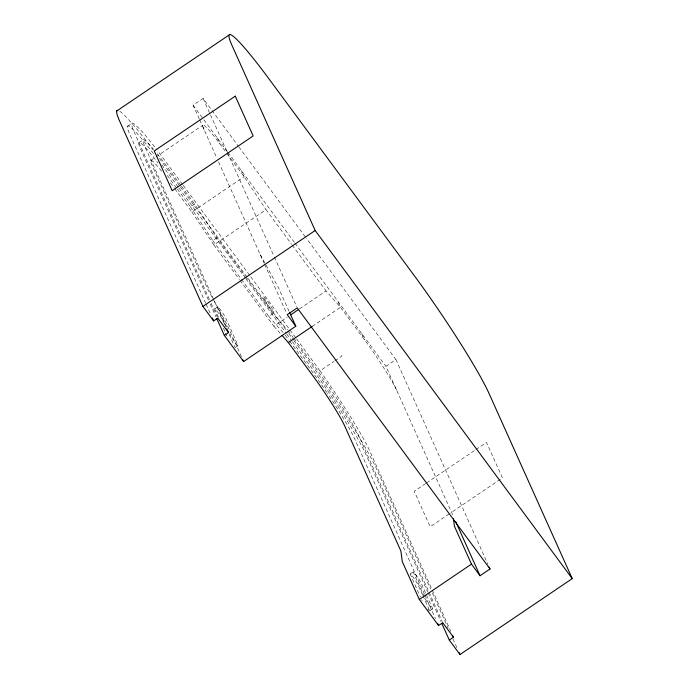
<?xml version="1.0" encoding="UTF-8"?>
<svg xmlns="http://www.w3.org/2000/svg" width="689" height="689" viewBox="0 0 689 689"><rect width="100%" height="100%" fill="white"/><g stroke="black" fill="none" stroke-linecap="round" stroke-linejoin="round"><path stroke-width="0.52" stroke-dasharray="3.44 2.58" d="M127.543 126.302L131.702 123.486M199.276 118.947L193.101 105.219L203.109 98.449L238.222 145.999M138.833 142.812L143.002 139.996M150.641 160.511L155.068 157.523M155.947 156.92L202.807 125.226M177.323 189.044L190.465 206.838L194.634 204.013L216.957 237.783L244.957 275.695M174.808 188.82L191.938 212.014L244.104 176.72L241.305 170.484M190.465 206.838L212.789 240.599L216.957 237.783M191.938 212.014L213.883 244.974L266.049 209.689L291.576 244.251M214.822 308.758L217.819 306.734M212.789 240.599L268.788 316.432L272.956 313.616L287.434 329.85M234.949 347.73L237.946 345.706M240.039 280.406L273.86 326.207L287.124 317.233M299.508 308.861L326.035 290.922L340.504 307.268L364.61 339.91A45.095 3.824 55.9 0 1 396.924 390.835M312.212 326.414L340.504 307.268L337.705 301.033M296.563 338.867L319.997 370.863L334.036 361.372M334.914 360.778L341.933 356.024L341.632 355.369M452.613 514.743L385.909 366.307L395.917 359.546L306.536 238.506M425.681 483.523L414.235 491.274L430.186 526.766L449.564 513.658M426.569 482.929L475.014 450.158M475.892 449.564L486.468 442.416L502.419 477.908L450.442 513.064M410.282 573.894L413.279 571.87M429.566 610.979L432.554 608.955M268.788 316.432L283.265 332.666M273.86 326.207L280.759 333.993M238.859 146.86L305.89 237.636M193.101 105.219L203.246 118.956M203.884 119.817L227.353 151.597M227.981 152.45L294.289 242.244M294.926 243.114L385.909 366.307M204.125 129.739A45.095 3.824 55.9 0 1 220.006 144.087L226.345 152.674M226.982 153.535L244.104 176.72L266.049 209.689M292.214 245.12L326.035 290.922M182.533 184.454L164.697 160.296A81.672 6.933 55.9 0 0 157.635 150.822M183.171 185.315L250.055 275.893M250.693 276.754L295.925 338.006M180.862 185.375L168.349 168.426A61.648 5.228 55.9 0 0 156.463 152.837M181.491 186.219L194.634 204.013M288.123 330.625L293.221 337.524M293.858 338.385L312.952 364.248A61.648 5.228 55.9 0 1 358.986 436.352L428.636 591.334M159.426 158.444L179.812 186.047M180.449 186.908L247.334 277.486M247.971 278.347L288.105 332.701M288.743 333.562L293.204 339.599M293.841 340.461L301.481 350.813A105.219 8.923 55.9 0 1 376.892 469.64L430.539 589M245.594 276.556L272.956 313.616M161.803 164.843L178.365 187.27M179.002 188.14L245.258 277.848M245.895 278.718L286.021 333.063M286.658 333.924L291.757 340.822M292.394 341.692L317.155 375.539A81.672 6.933 55.9 0 1 335.543 402.591L346.756 420.187A81.672 6.933 55.9 0 1 365.532 453.681L427.688 591.98M167.315 175.48L176.694 188.192M285.229 335.164L289.053 340.34M289.69 341.201L308.784 367.073A61.648 5.228 55.9 0 1 326.741 392.42M170.372 182.809L174.179 187.968M213.883 244.974L239.402 279.545M319.997 370.863L321.324 372.715A81.672 6.933 55.9 0 1 339.711 399.775L350.925 417.362A81.672 6.933 55.9 0 1 369.7 450.864L431.857 589.164M260.244 254.62L278.761 288.346L289.242 311.678M226.793 327.068L217.957 307.501A7.217 0.611 55.9 0 1 220.497 309.8A7.217 0.611 55.9 0 1 225.673 317.948L237.808 344.948A7.217 0.611 55.9 0 1 234.751 341.942A7.217 0.611 55.9 0 1 229.885 333.924M218.499 317.353L214.968 309.525A7.217 0.611 55.9 0 1 217.509 311.824A7.217 0.611 55.9 0 1 222.676 319.972L225.277 325.759M223.357 328.119L225.122 332.029M225.57 333.011L226.888 335.948M395.917 359.546L487.838 564.084M361.803 333.674L364.61 339.91M432.296 590.146L450.813 631.339M432.296 592.91L448.126 628.135M452.966 638.892L456.919 647.703M429.075 592.316L442.304 621.736M428.127 592.962L440.908 621.409M203.109 98.449L226.853 151.296M227.301 152.269L273.921 256.015M274.36 256.988L296.787 306.898M424.467 594.151L354.818 439.177A61.648 5.228 55.9 0 0 327.318 393.281M424.906 595.132L435.491 618.67M424.269 596.777L413.417 572.637A7.217 0.611 55.9 0 1 415.958 574.927A7.217 0.611 55.9 0 1 421.134 583.075L432.416 608.189A7.217 0.611 55.9 0 1 429.876 605.889A7.217 0.611 55.9 0 1 424.7 597.742M217.199 137.852L220.006 144.087M422.478 594.762L418.137 585.099A7.217 0.611 55.9 0 0 412.969 576.951A7.217 0.611 55.9 0 0 410.429 574.66L420.411 596.872M422.908 595.727L429.419 610.213A7.217 0.611 55.9 0 1 429.635 610.79M199.715 119.929L216.837 158.031M218.594 161.932L264.163 263.336M264.593 264.3L286.788 313.684M241.443 356.687L226.586 323.632L208.078 289.905L151.95 165.024A45.095 3.824 55.9 0 1 163 172.991M225.871 326.724L144.759 146.249A61.648 5.228 55.9 0 1 153.492 149.22M229.179 334.432L234.811 346.972M209.43 299.474L134.045 131.745A81.672 6.933 55.9 0 1 134.277 123.977L139.97 129.282A81.672 6.933 55.9 0 1 157.014 150.004M211.187 303.393L217.362 317.129M208.474 300.12L140.59 149.065A61.648 5.228 55.9 0 1 157.902 162.819M210.24 304.047L215.967 316.794M205.701 303.272L129.876 134.562A81.672 6.933 55.9 0 1 130.109 126.802L135.802 132.099A81.672 6.933 55.9 0 1 154.086 154.457M206.14 304.254L210.55 314.063M119.765 111.273A105.219 8.923 55.9 0 1 153.242 150.099M429.221 610.755A7.217 0.611 55.9 0 1 427.835 609.171M422.185 600.705A7.217 0.611 55.9 0 1 421.711 599.766M264.921 300.223A9.56 0.81 55.9 0 0 273.774 312.203A9.56 0.81 55.9 0 0 266.729 300.395A9.56 0.81 55.9 0 0 264.921 300.223"/><path stroke-width="1.03" d="M116.76 110.981L229.006 35.053M289.681 312.642L295.796 326.25L243.622 361.544L224.347 335.431L228.515 332.615L217.802 318.111L213.633 320.928L202.919 306.424L315.166 230.496L232.064 45.586A105.219 8.923 55.9 0 1 269.115 79.063L413.727 274.885A105.219 8.923 55.9 0 1 489.138 393.712L572.24 578.622L459.994 654.55L449.288 640.047L441.795 623.373M290.663 314.847L298.621 309.464M282.137 335.552L288.338 342.562L312.212 326.414M449.288 640.047L453.457 637.222L442.743 622.718L438.574 625.543L419.291 599.43L471.465 564.145L454.43 526.232L453.465 518.869M471.465 564.145L480.026 575.746L490.034 568.976L489.156 567.021M315.166 230.496L572.24 578.622M490.034 568.976L297.226 307.88L287.227 314.649L295.796 326.25M288.338 342.562L312.444 375.195A45.095 3.824 55.9 0 1 344.758 426.121L400.886 551.002L402.255 561.526L419.291 599.43M455.662 521.521L480.026 575.746M452.57 635.267L453.457 637.222M459.115 652.595L459.994 654.55M437.696 623.579L438.574 625.543M242.752 359.598L243.622 361.544M226.75 328.687L228.515 332.615M216.854 318.757L224.347 335.431M212.307 317.982L213.633 320.928M202.919 306.424L119.817 121.514A105.219 8.923 55.9 0 1 117.767 110.378M235.268 96.15L154.284 150.925L172.172 190.724L253.156 135.94L235.268 96.15"/></g></svg>
